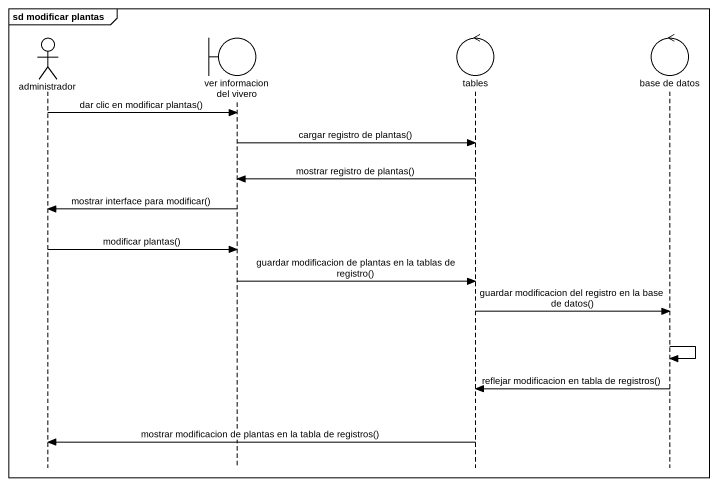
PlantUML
@startuml
mainframe sd modificar plantas
hide footbox
actor administrador
boundary "ver informacion del vivero" as ver_informacion_del_vivero
control tables
control "base de datos" as base_de_datos

administrador -> ver_informacion_del_vivero : dar clic en modificar plantas()
ver_informacion_del_vivero -> tables : cargar registro de plantas()
tables -> ver_informacion_del_vivero : mostrar registro de plantas()
ver_informacion_del_vivero -> administrador : mostrar interface para modificar()
administrador -> ver_informacion_del_vivero : modificar plantas()
ver_informacion_del_vivero -> tables : guardar modificacion de plantas en la tablas de registro()
tables -> base_de_datos : guardar modificacion del registro en la base de datos()
base_de_datos -> base_de_datos
base_de_datos -> tables : reflejar modificacion en tabla de registros()
tables -> administrador : mostrar modificacion de plantas en la tabla de registros()
@enduml
